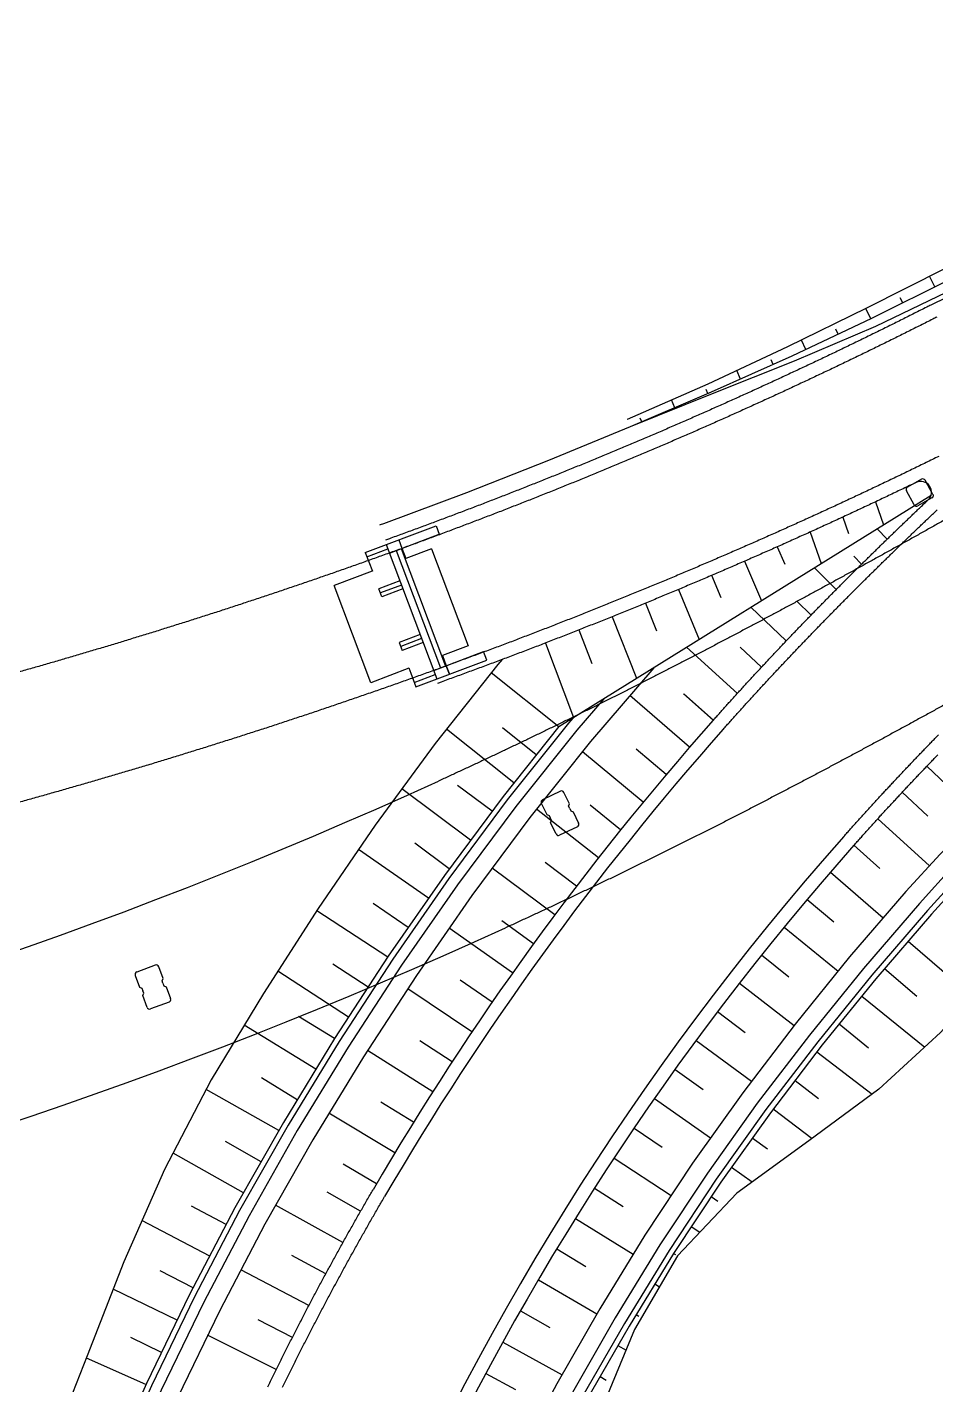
# Model space of a CAD drawing. Header units: inches. Extents: x 499362 to 502582, y 2542122 to 2545349.
# Drawn here: x 501139.1 to 501189.8, y 2543655.2 to 2543730.9 of the extents above; entities that cross this region are included whole.
import ezdxf

# ---------------------------------------------------------------- set-up
doc = ezdxf.new("R2010")
doc.units = ezdxf.units.IN
doc.header["$MEASUREMENT"] = 0
doc.layers.add('0-段落划分', color=2, linetype='Continuous')
doc.layers.add('桥-立柱', color=5, linetype='Continuous')

# ---------------------------------------------------------------- blocks, each defined once
blk = doc.blocks.new('A$C035667EC')
at = {"layer": '桥-立柱', "color": 1, "linetype": 'Continuous'}
for p, q in [((501188.946, 2543705.692), (501188.162, 2543705.251)), ((501189.591, 2543704.85), (501189.15, 2543705.635)), ((501188.545, 2543704.262), (501188.104, 2543705.047)), ((501189.534, 2543704.646), (501188.75, 2543704.205)), ((501157.921, 2543701.603), (501161.869, 2543703.093)), ((501159.267, 2543701.577), (501162.046, 2543702.626)), ((501161.869, 2543703.093), (501162.046, 2543702.626)), ((501158.009, 2543701.369), (501159.179, 2543701.811)), ((501159.09, 2543702.045), (501161.915, 2543694.56)), ((501159.641, 2543701.718), (501162.113, 2543695.169)), ((501159.792, 2543702.31), (501159.969, 2543701.842)), ((501159.922, 2543701.824), (501162.393, 2543695.275)), ((501159.967, 2543701.845), (501160.18, 2543701.28)), ((501161.607, 2543701.819), (501160.18, 2543701.28)), ((501161.607, 2543701.819), (501163.655, 2543696.392)), ((501157.921, 2543701.603), (501158.316, 2543700.556)), ((501158.309, 2543700.574), (501156.181, 2543699.771)), ((501158.229, 2543694.345), (501156.181, 2543699.771)), ((501159.852, 2543700.027), (501158.682, 2543699.585)), ((501158.853, 2543699.133), (501158.682, 2543699.585)), ((501159.94, 2543699.793), (501158.771, 2543699.351)), ((501160.022, 2543699.575), (501158.853, 2543699.133)), ((501160.983, 2543697.03), (501159.813, 2543696.589)), ((501159.813, 2543696.589), (501159.984, 2543696.137)), ((501161.065, 2543696.812), (501159.896, 2543696.371)), ((501161.153, 2543696.578), (501159.984, 2543696.137)), ((501161.738, 2543695.028), (501164.517, 2543696.076)), ((501163.655, 2543696.392), (501162.228, 2543695.854)), ((501162.228, 2543695.854), (501162.44, 2543695.293)), ((501164.694, 2543695.609), (501164.517, 2543696.076)), ((501160.357, 2543695.148), (501158.229, 2543694.345)), ((501160.35, 2543695.167), (501160.463, 2543694.867)), ((501160.745, 2543694.119), (501164.694, 2543695.609)), ((501162.44, 2543695.293), (501162.617, 2543694.825)), ((501162.617, 2543694.825), (501162.44, 2543695.293)), ((501160.463, 2543694.867), (501160.745, 2543694.119)), ((501160.657, 2543694.353), (501161.827, 2543694.794)), ((501168.803, 2543688.295), (501167.811, 2543687.819)), ((501169.306, 2543687.593), (501169.003, 2543688.224)), ((501167.741, 2543687.619), (501168.043, 2543686.988)), ((501169.259, 2543687.46), (501169.306, 2543687.593)), ((501169.324, 2543687.325), (501169.259, 2543687.46)), ((501169.324, 2543687.325), (501169.388, 2543687.189)), ((501168.043, 2543686.988), (501168.177, 2543686.941)), ((501168.177, 2543686.941), (501168.242, 2543686.806)), ((501168.306, 2543686.67), (501168.242, 2543686.806)), ((501168.26, 2543686.537), (501168.306, 2543686.67)), ((501169.388, 2543687.189), (501169.522, 2543687.143)), ((501169.522, 2543687.143), (501169.825, 2543686.511)), ((501168.562, 2543685.906), (501168.26, 2543686.537)), ((501169.754, 2543686.311), (501168.762, 2543685.836)), ((501146.207, 2543678.593), (501145.176, 2543678.209)), ((501146.644, 2543677.849), (501146.4, 2543678.505)), ((501145.088, 2543678.016), (501145.332, 2543677.36)), ((501146.585, 2543677.72), (501146.644, 2543677.849)), ((501146.637, 2543677.579), (501146.585, 2543677.72)), ((501146.637, 2543677.579), (501146.69, 2543677.439)), ((501145.332, 2543677.36), (501145.46, 2543677.301)), ((501145.46, 2543677.301), (501145.513, 2543677.161)), ((501145.506, 2543676.892), (501145.565, 2543677.02)), ((501145.75, 2543676.236), (501145.506, 2543676.892)), ((501145.565, 2543677.02), (501145.513, 2543677.161)), ((501146.69, 2543677.439), (501146.818, 2543677.38)), ((501146.818, 2543677.38), (501147.062, 2543676.724)), ((501146.974, 2543676.531), (501145.943, 2543676.147))]:
    blk.add_line(p, q, dxfattribs=at)
for centre, start, end in [((501189.02, 2543705.561), 29.33965, 119.33965), ((501188.235, 2543705.12), 119.33965, 209.33965), ((501189.461, 2543704.777), 299.33965, 29.33965), ((501188.676, 2543704.336), 209.33965, 299.33965), ((501168.868, 2543688.16), 25.62803, 115.62803), ((501167.876, 2543687.684), 115.62803, 205.62803), ((501168.698, 2543685.971), 205.62803, 295.62803), ((501169.689, 2543686.447), 295.62803, 25.62803), ((501146.259, 2543678.452), 20.41602, 110.41602), ((501145.228, 2543678.069), 110.41602, 200.41602), ((501146.922, 2543676.672), 290.41602, 20.41602), ((501145.891, 2543676.288), 200.41602, 290.41602)]:
    blk.add_arc(centre, 0.15, start, end, dxfattribs=at)
blk = doc.blocks.new('A$C3A006F90')
at = {"layer": '0-段落划分', "color": 2, "linetype": 'Continuous'}
for p, q in [((501189.697, 2543716.423), (501189.401, 2543717.015)), ((501187.908, 2543715.529), (501187.763, 2543715.819)), ((501186.118, 2543714.636), (501185.848, 2543715.209)), ((501184.309, 2543713.783), (501184.18, 2543714.057)), ((501182.5, 2543712.93), (501182.253, 2543713.453)), ((501180.682, 2543712.098), (501180.57, 2543712.348)), ((501178.856, 2543711.281), (501178.644, 2543711.754)), ((501175.191, 2543709.679), (501175.005, 2543710.112)), ((501177.029, 2543710.468), (501176.933, 2543710.692)), ((501173.353, 2543708.89), (501173.264, 2543709.099)), ((501168.726, 2543691.897), (501189.482, 2543704.798)), ((501186.378, 2543704.43), (501186.829, 2543703.149)), ((501184.557, 2543703.58), (501184.879, 2543702.666)), ((501182.731, 2543702.743), (501183.35, 2543700.987)), ((501187.037, 2543702.354), (501186.478, 2543702.931)), ((501180.902, 2543701.922), (501181.326, 2543700.964)), ((501179.072, 2543701.116), (501180.022, 2543698.918)), ((501185.608, 2543700.955), (501185.169, 2543701.4)), ((501177.227, 2543700.344), (501177.756, 2543699.091)), ((501184.192, 2543699.542), (501182.974, 2543700.753)), ((501175.393, 2543699.544), (501176.545, 2543696.757)), ((501173.546, 2543698.778), (501174.17, 2543697.245)), ((501182.79, 2543698.116), (501181.999, 2543698.885)), ((501171.693, 2543698.024), (501173.058, 2543694.589)), ((501181.403, 2543696.674), (501179.431, 2543698.551)), ((501169.834, 2543697.284), (501170.56, 2543695.418)), ((501167.971, 2543696.557), (501169.546, 2543692.406)), ((501178.678, 2543693.747), (501175.842, 2543696.32)), ((501180.032, 2543695.218), (501178.838, 2543696.329)), ((501168.711, 2543691.878), (501164.944, 2543694.892)), ((501176.012, 2543690.744), (501172.688, 2543693.623)), ((501177.33, 2543692.248), (501175.678, 2543693.715)), ((501177.341, 2543692.259), (501175.691, 2543693.73)), ((501166.213, 2543688.755), (501162.455, 2543691.76)), ((501167.462, 2543690.317), (501165.581, 2543691.821)), ((501173.43, 2543687.689), (501170.032, 2543690.49)), ((501174.712, 2543689.224), (501173.031, 2543690.645)), ((501189.247, 2543689.685), (501192.095, 2543686.969)), ((501163.798, 2543685.567), (501159.956, 2543688.425)), ((501164.992, 2543687.171), (501163.066, 2543688.604)), ((501187.874, 2543688.231), (501189.304, 2543686.896)), ((501172.167, 2543686.138), (501170.458, 2543687.512)), ((501170.924, 2543684.572), (501167.466, 2543687.283)), ((501186.518, 2543686.761), (501189.393, 2543684.137)), ((501162.604, 2543683.962), (501160.688, 2543685.387)), ((501185.18, 2543685.274), (501186.628, 2543683.984)), ((501185.182, 2543685.277), (501186.633, 2543683.989)), ((501161.452, 2543682.328), (501157.541, 2543685.041)), ((501169.699, 2543682.99), (501167.962, 2543684.319)), ((501168.494, 2543681.394), (501164.999, 2543684)), ((501183.864, 2543683.772), (501186.811, 2543681.223)), ((501160.312, 2543680.684), (501158.362, 2543682.037)), ((501182.566, 2543682.251), (501184.053, 2543680.999)), ((501159.173, 2543679.04), (501155.21, 2543681.622)), ((501166.143, 2543678.158), (501162.607, 2543680.662)), ((501167.309, 2543679.783), (501165.543, 2543681.066)), ((501181.288, 2543680.713), (501184.292, 2543678.248)), ((501188.199, 2543679.924), (501191.82, 2543676.809)), ((501180.03, 2543679.158), (501181.547, 2543677.946)), ((501156.99, 2543675.688), (501153.039, 2543678.262)), ((501158.081, 2543677.364), (501156.103, 2543678.653)), ((501186.894, 2543678.408), (501188.684, 2543676.868)), ((501164.997, 2543676.519), (501163.217, 2543677.747)), ((501178.792, 2543677.587), (501181.839, 2543675.217)), ((501163.872, 2543674.866), (501160.288, 2543677.273)), ((501185.618, 2543676.869), (501189.134, 2543674.018)), ((501177.575, 2543676), (501179.116, 2543674.834)), ((501155.17, 2543672.79), (501151.163, 2543675.239)), ((501156.213, 2543674.497), (501154.204, 2543675.724)), ((501184.358, 2543675.315), (501186, 2543673.985)), ((501161.681, 2543671.519), (501158.048, 2543673.834)), ((501162.766, 2543673.199), (501160.967, 2543674.377)), ((501176.378, 2543674.398), (501179.473, 2543672.118)), ((501183.11, 2543673.753), (501186.194, 2543671.398)), ((501154.128, 2543671.083), (501152.129, 2543672.304)), ((501175.203, 2543672.779), (501176.761, 2543671.663)), ((501153.099, 2543669.368), (501149.052, 2543671.663)), ((501181.896, 2543672.163), (501183.207, 2543671.162)), ((501160.617, 2543669.826), (501158.792, 2543670.957)), ((501174.049, 2543671.146), (501177.184, 2543668.961)), ((501159.573, 2543668.12), (501155.897, 2543670.337)), ((501180.683, 2543670.573), (501182.842, 2543668.924)), ((501172.916, 2543669.498), (501174.486, 2543668.434)), ((501152.113, 2543667.628), (501150.119, 2543668.758)), ((501179.512, 2543668.952), (501180.361, 2543668.345)), ((501151.127, 2543665.888), (501147.201, 2543668.114)), ((501171.805, 2543667.835), (501174.979, 2543665.743)), ((501158.551, 2543666.401), (501156.693, 2543667.49)), ((501178.349, 2543667.325), (501179.502, 2543666.5)), ((501170.716, 2543666.157), (501172.309, 2543665.137)), ((501157.66, 2543664.864), (501155.797, 2543665.927)), ((501177.214, 2543665.679), (501177.595, 2543665.426)), ((501150.17, 2543664.132), (501148.222, 2543665.154)), ((501156.677, 2543663.123), (501152.921, 2543665.203)), ((501149.241, 2543662.361), (501145.466, 2543664.341)), ((501169.648, 2543664.466), (501172.863, 2543662.467)), ((501176.109, 2543664.011), (501176.582, 2543663.698)), ((501155.716, 2543661.369), (501153.828, 2543662.395)), ((501168.603, 2543662.761), (501170.224, 2543661.782)), ((501175.12, 2543662.517), (501175.228, 2543662.451)), ((501154.775, 2543659.604), (501150.988, 2543661.603)), ((501148.313, 2543660.59), (501146.486, 2543661.548)), ((501167.581, 2543661.042), (501170.835, 2543659.135)), ((501147.429, 2543658.796), (501143.863, 2543660.521)), ((501174.076, 2543660.812), (501174.332, 2543660.654)), ((501166.58, 2543659.31), (501168.223, 2543658.376)), ((501153.855, 2543657.828), (501151.945, 2543658.807)), ((501173.032, 2543659.106), (501173.18, 2543659.015)), ((501146.558, 2543656.995), (501144.847, 2543657.823)), ((501152.956, 2543656.042), (501149.127, 2543657.946)), ((501165.603, 2543657.566), (501168.896, 2543655.748)), ((501172.019, 2543657.381), (501172.473, 2543657.121)), ((501145.689, 2543655.194), (501142.366, 2543656.673)), ((501164.648, 2543655.808), (501166.305, 2543654.922)), ((501171.025, 2543655.645), (501171.365, 2543655.451))]:
    blk.add_line(p, q, dxfattribs=at)
at = {"layer": '0-段落划分', "color": 2, "linetype": 'Continuous', "flags": 128}
for points in [[(501216.382, 2543731.258), (501212.26, 2543728.544), (501208.03, 2543726.001), (501203.692, 2543723.646), (501199.292, 2543721.415), (501194.917, 2543719.157), (501194.917, 2543719.157), (501194.917, 2543719.157), (501190.568, 2543716.859), (501186.167, 2543714.659), (501181.716, 2543712.56), (501177.222, 2543710.551), (501172.698, 2543708.608), (501172.698, 2543708.608), (501172.698, 2543708.608), (501168.145, 2543706.729), (501163.559, 2543704.932), (501158.939, 2543703.213), (501158.752, 2543703.146), (501158.752, 2543703.146), (501158.724, 2543703.136)], [(501220.843, 2543733.501), (501216.72, 2543730.762), (501216.72, 2543730.762), (501216.72, 2543730.762), (501212.587, 2543728.041), (501208.348, 2543725.491), (501203.999, 2543723.13), (501199.588, 2543720.894), (501195.203, 2543718.63), (501195.203, 2543718.63), (501195.203, 2543718.63), (501190.836, 2543716.34), (501186.384, 2543714.217), (501181.849, 2543712.275), (501177.266, 2543710.452), (501172.698, 2543708.608), (501172.698, 2543708.608)], [(501215.884, 2543731.991), (501211.78, 2543729.282), (501207.582, 2543726.721), (501203.29, 2543724.321), (501198.94, 2543722.035), (501194.596, 2543719.75), (501194.596, 2543719.75), (501194.596, 2543719.75), (501190.262, 2543717.452), (501185.887, 2543715.228), (501181.475, 2543713.074), (501177.023, 2543710.998), (501172.523, 2543709.022), (501172.523, 2543709.022)], [(501165.551, 2543695.634), (501165.322, 2543695.366), (501161.812, 2543690.95), (501158.473, 2543686.405), (501155.293, 2543681.75), (501152.235, 2543677.017), (501152.235, 2543677.017)], [(501174.026, 2543695.182), (501170.493, 2543691.066), (501167.104, 2543686.83), (501163.867, 2543682.478), (501160.777, 2543678.023), (501157.817, 2543673.48), (501157.817, 2543673.48)], [(501200.34, 2543695.026), (501196.807, 2543691.672), (501193.348, 2543688.265), (501189.986, 2543684.787), (501188.083, 2543682.701)], [(501201.021, 2543694.295), (501197.503, 2543690.956), (501194.063, 2543687.567), (501190.721, 2543684.11), (501188.83, 2543682.038)], [(501201.021, 2543694.295), (501197.503, 2543690.956), (501194.063, 2543687.567), (501190.721, 2543684.11), (501188.83, 2543682.038)], [(501171.221, 2543693.447), (501169.725, 2543691.704), (501166.316, 2543687.444), (501163.059, 2543683.066), (501159.95, 2543678.584), (501156.974, 2543674.015), (501156.974, 2543674.015)], [(501171.221, 2543693.447), (501169.725, 2543691.704), (501166.316, 2543687.444), (501163.059, 2543683.066), (501159.95, 2543678.584), (501156.974, 2543674.015), (501156.974, 2543674.015)], [(501201.43, 2543693.856), (501197.922, 2543690.526), (501194.493, 2543687.148), (501191.163, 2543683.704), (501189.279, 2543681.64)], [(501201.43, 2543693.856), (501197.922, 2543690.526), (501194.493, 2543687.148), (501191.163, 2543683.704), (501189.279, 2543681.64)], [(501201.635, 2543693.636), (501198.131, 2543690.311), (501194.708, 2543686.939), (501191.383, 2543683.5), (501189.503, 2543681.44)], [(501168.726, 2543691.897), (501165.606, 2543687.996), (501162.332, 2543683.596), (501159.206, 2543679.09), (501156.213, 2543674.497), (501156.213, 2543674.497)], [(501169.525, 2543692.394), (501169.263, 2543692.088), (501165.843, 2543687.812), (501162.574, 2543683.42), (501159.454, 2543678.922), (501156.467, 2543674.336), (501156.467, 2543674.336)], [(501169.525, 2543692.394), (501169.263, 2543692.088), (501165.843, 2543687.812), (501162.574, 2543683.42), (501159.454, 2543678.922), (501156.467, 2543674.336), (501156.467, 2543674.336)], [(501188.083, 2543682.701), (501184.94, 2543679.049), (501181.907, 2543675.305), (501178.982, 2543671.475), (501176.178, 2543667.554), (501173.516, 2543663.534), (501173.516, 2543663.534)], [(501188.83, 2543682.038), (501185.709, 2543678.41), (501182.695, 2543674.692), (501179.79, 2543670.887), (501177.004, 2543666.992), (501174.36, 2543662.999), (501174.36, 2543662.999)], [(501188.83, 2543682.038), (501185.709, 2543678.41), (501182.695, 2543674.692), (501179.79, 2543670.887), (501177.004, 2543666.992), (501174.36, 2543662.999), (501174.36, 2543662.999)], [(501189.279, 2543681.64), (501186.17, 2543678.026), (501183.168, 2543674.323), (501180.275, 2543670.533), (501177.5, 2543666.655), (501174.866, 2543662.678), (501174.866, 2543662.678)], [(501189.279, 2543681.64), (501186.17, 2543678.026), (501183.168, 2543674.323), (501180.275, 2543670.533), (501177.5, 2543666.655), (501174.866, 2543662.678), (501174.866, 2543662.678)], [(501189.503, 2543681.44), (501186.4, 2543677.835), (501183.405, 2543674.139), (501180.517, 2543670.357), (501177.748, 2543666.486), (501175.12, 2543662.517), (501175.12, 2543662.517)], [(501193.115, 2543678.234), (501190.018, 2543674.826), (501186.569, 2543671.675), (501182.665, 2543668.794), (501178.643, 2543665.878), (501175.335, 2543662.381), (501175.335, 2543662.381)], [(501152.235, 2543677.017), (501149.327, 2543672.192), (501146.723, 2543667.196), (501144.454, 2543662.04), (501142.415, 2543656.797), (501140.354, 2543651.589), (501140.354, 2543651.589)], [(501156.213, 2543674.497), (501153.355, 2543669.818), (501150.651, 2543665.049), (501148.105, 2543660.194), (501145.718, 2543655.259), (501143.489, 2543650.251), (501143.489, 2543650.251)], [(501156.467, 2543674.336), (501153.613, 2543669.666), (501150.914, 2543664.905), (501148.373, 2543660.059), (501145.99, 2543655.132), (501143.764, 2543650.133), (501143.764, 2543650.133)], [(501156.467, 2543674.336), (501153.613, 2543669.666), (501150.914, 2543664.905), (501148.373, 2543660.059), (501145.99, 2543655.132), (501143.764, 2543650.133), (501143.764, 2543650.133)], [(501156.974, 2543674.015), (501154.13, 2543669.361), (501151.44, 2543664.618), (501148.908, 2543659.788), (501146.534, 2543654.879), (501144.316, 2543649.898), (501144.316, 2543649.898)], [(501156.974, 2543674.015), (501154.13, 2543669.361), (501151.44, 2543664.618), (501148.908, 2543659.788), (501146.534, 2543654.879), (501144.316, 2543649.898), (501144.316, 2543649.898)], [(501157.817, 2543673.48), (501154.991, 2543668.854), (501152.317, 2543664.138), (501149.8, 2543659.337), (501147.44, 2543654.457), (501145.235, 2543649.506), (501145.235, 2543649.506)], [(501173.516, 2543663.534), (501170.998, 2543659.421), (501168.603, 2543655.236), (501166.33, 2543650.982), (501164.191, 2543646.659), (501162.207, 2543642.26), (501162.207, 2543642.26)], [(501174.36, 2543662.999), (501171.859, 2543658.914), (501169.48, 2543654.757), (501167.222, 2543650.532), (501165.096, 2543646.237), (501163.126, 2543641.868), (501163.126, 2543641.868)], [(501174.36, 2543662.999), (501171.859, 2543658.914), (501169.48, 2543654.757), (501167.222, 2543650.532), (501165.096, 2543646.237), (501163.126, 2543641.868), (501163.126, 2543641.868)], [(501174.866, 2543662.678), (501172.376, 2543658.609), (501170.006, 2543654.469), (501167.758, 2543650.261), (501165.64, 2543645.984), (501163.678, 2543641.632), (501163.678, 2543641.632)], [(501174.866, 2543662.678), (501172.376, 2543658.609), (501170.006, 2543654.469), (501167.758, 2543650.261), (501165.64, 2543645.984), (501163.678, 2543641.632), (501163.678, 2543641.632)], [(501175.12, 2543662.517), (501172.635, 2543658.457), (501170.27, 2543654.325), (501168.025, 2543650.126), (501165.912, 2543645.857), (501163.954, 2543641.515), (501163.954, 2543641.515)], [(501175.335, 2543662.381), (501172.948, 2543658.272), (501171.126, 2543653.857), (501169.958, 2543649.149), (501169.129, 2543644.359), (501167.886, 2543639.836), (501167.886, 2543639.836)]]:
    blk.add_lwpolyline(points, dxfattribs=at)
at = {"layer": '0-段落划分', "color": 2, "flags": 128}
blk.add_lwpolyline([(501239.548, 2543747.16), (501235.665, 2543744.053), (501231.73, 2543741.03), (501227.737, 2543738.087), (501223.687, 2543735.227), (501219.584, 2543732.449), (501215.427, 2543729.756), (501211.22, 2543727.148), (501206.963, 2543724.625), (501202.66, 2543722.19), (501198.31, 2543719.842), (501193.916, 2543717.583), (501189.474, 2543715.41)], dxfattribs=at)
for points in [[(501184.62, 2543685.773, 0.000444), (501184.805, 2543685.981, 0.000439), (501184.989, 2543686.187, 0.000436), (501185.173, 2543686.392, 0.000434), (501185.357, 2543686.597, 0.000431), (501185.542, 2543686.802, 0.000429), (501185.728, 2543687.007, 0.000427), (501185.913, 2543687.211, 0.000424), (501186.099, 2543687.415, 0.000422), (501186.286, 2543687.619, 0.000419), (501186.472, 2543687.822, 0.000417), (501186.659, 2543688.026, 0.000414), (501186.847, 2543688.228, 0.000412), (501187.034, 2543688.431, 0.00041), (501187.223, 2543688.633, 0.000407), (501187.411, 2543688.835, 0.000405), (501187.6, 2543689.036, 0.000402), (501187.789, 2543689.238, 0.0004), (501187.978, 2543689.439, 0.000397), (501188.168, 2543689.639, 0.000395), (501188.358, 2543689.84, 0.000392), (501188.548, 2543690.04, 0.00039), (501188.739, 2543690.239, 0.000388), (501188.93, 2543690.439, 0.000385), (501189.122, 2543690.638, 0.000383), (501189.313, 2543690.837, 0.00038), (501189.505, 2543691.035, 0.000378), (501189.698, 2543691.234, 0.000375), (501189.89, 2543691.432, 0.000373)], [(501185.18, 2543685.274, 0.000442), (501185.365, 2543685.482, 0.000434), (501185.548, 2543685.687, 0.000432), (501185.731, 2543685.891, 0.00043), (501185.915, 2543686.096, 0.000427), (501186.099, 2543686.3, 0.000425), (501186.283, 2543686.503, 0.000423), (501186.468, 2543686.707, 0.00042), (501186.653, 2543686.91, 0.000418), (501186.839, 2543687.112, 0.000415), (501187.024, 2543687.315, 0.000413), (501187.211, 2543687.517, 0.000411), (501187.397, 2543687.719, 0.000408), (501187.584, 2543687.92, 0.000406), (501187.771, 2543688.122, 0.000403), (501187.959, 2543688.323, 0.000401), (501188.147, 2543688.523, 0.000399), (501188.335, 2543688.724, 0.000396), (501188.524, 2543688.924, 0.000394), (501188.712, 2543689.123, 0.000392), (501188.902, 2543689.323, 0.000389), (501189.091, 2543689.522, 0.000387), (501189.281, 2543689.721, 0.000384), (501189.472, 2543689.92, 0.000382), (501189.662, 2543690.118, 0.00038), (501189.853, 2543690.316, 0.000377)], [(501190.136, 2543703.365, 0.000134), (501189.849, 2543703.203, 0.000136), (501189.563, 2543703.042, 0.000138), (501189.276, 2543702.881, 0.000139), (501188.989, 2543702.72, 0.000141), (501188.702, 2543702.56, 0.000142), (501188.416, 2543702.399, 0.000144), (501188.129, 2543702.239, 0.000145), (501187.842, 2543702.079, 0.000147), (501187.555, 2543701.919, 0.000149), (501187.268, 2543701.76, 0.00015), (501186.981, 2543701.6, 0.000152), (501186.693, 2543701.441, 0.000153), (501186.406, 2543701.282, 0.000155), (501186.119, 2543701.123, 0.000156), (501185.832, 2543700.965, 0.000158), (501185.544, 2543700.807, 0.000159), (501185.257, 2543700.648, 0.000161), (501184.969, 2543700.49, 0.000163), (501184.682, 2543700.333, 0.000164), (501184.394, 2543700.175, 0.000166), (501184.107, 2543700.018, 0.000167), (501183.819, 2543699.861, 0.000169), (501183.531, 2543699.704, 0.00017), (501183.243, 2543699.547, 0.000172), (501182.955, 2543699.391, 0.000173), (501182.667, 2543699.235, 0.000175), (501182.379, 2543699.079, 0.000176), (501182.091, 2543698.923, 0.000178), (501181.803, 2543698.768, 0.000179), (501181.515, 2543698.613, 0.000181), (501181.226, 2543698.458, 0.000183), (501180.938, 2543698.303, 0.000184), (501180.649, 2543698.149, 0.000186), (501180.361, 2543697.994, 0.000187), (501180.072, 2543697.84, 0.000189), (501179.784, 2543697.687, 0.00019), (501179.495, 2543697.533, 0.000192), (501179.206, 2543697.38, 0.000193), (501178.917, 2543697.227, 0.000195), (501178.628, 2543697.074, 0.000196), (501178.339, 2543696.922, 0.000198), (501178.05, 2543696.77, 0.000199), (501177.761, 2543696.618, 0.000201), (501177.471, 2543696.466, 0.000202), (501177.182, 2543696.315, 0.000204), (501176.893, 2543696.164, 0.000205), (501176.603, 2543696.013, 0.000207), (501176.313, 2543695.862, 0.000209), (501176.024, 2543695.712, 0.00021), (501175.734, 2543695.562, 0.000212), (501175.444, 2543695.412, 0.000213), (501175.154, 2543695.263, 0.000215), (501174.864, 2543695.113, 0.000216), (501174.574, 2543694.965, 0.000218), (501174.284, 2543694.816, 0.000219), (501173.993, 2543694.668, 0.000221), (501173.703, 2543694.52, 0.000222), (501173.412, 2543694.372, 0.000224), (501173.122, 2543694.224, 0.000225), (501172.831, 2543694.077, 0.000227), (501172.54, 2543693.931, 0.000228), (501172.25, 2543693.784, 0.00023), (501171.959, 2543693.638, 0.000231), (501171.668, 2543693.492, 0.000233), (501171.376, 2543693.346, 0.000234), (501171.085, 2543693.201, 0.000236), (501170.794, 2543693.056, 0.000237), (501170.502, 2543692.911, 0.000239), (501170.211, 2543692.767, 0.00024), (501169.919, 2543692.623, 0.000242), (501169.628, 2543692.479, 0.000243), (501169.336, 2543692.336, 0.000245), (501169.044, 2543692.192, 0.000246), (501168.752, 2543692.05, 0.000248), (501168.46, 2543691.907, 0.000249), (501168.167, 2543691.765, 0.000251), (501167.875, 2543691.623, 0.000252), (501167.583, 2543691.482, 0.000254), (501167.29, 2543691.341, 0.000255), (501166.998, 2543691.2, 0.000257), (501166.705, 2543691.059, 0.000258), (501166.412, 2543690.919, 0.00026), (501166.119, 2543690.78, 0.000261), (501165.826, 2543690.64, 0.000263), (501165.533, 2543690.501, 0.000264), (501165.24, 2543690.362, 0.000266), (501164.946, 2543690.224, 0.000267), (501164.653, 2543690.086, 0.000269), (501164.359, 2543689.948, 0.00027), (501164.065, 2543689.811, 0.000271), (501163.772, 2543689.674, 0.000273), (501163.478, 2543689.537, 0.000274), (501163.184, 2543689.401, 0.000276), (501162.89, 2543689.265, 0.000277), (501162.595, 2543689.13, 0.000279), (501162.301, 2543688.995, 0.000289), (501161.998, 2543688.856, 0.000289)], [(501189.467, 2543715.407, 0.000247), (501189.241, 2543715.292, 0.000374), (501188.898, 2543715.119, 0.000373), (501188.555, 2543714.946, 0.000373), (501188.212, 2543714.773, 0.000372), (501187.869, 2543714.602, 0.000372), (501187.525, 2543714.43, 0.000371), (501187.181, 2543714.26, 0.00037), (501186.837, 2543714.09, 0.00037), (501186.493, 2543713.92, 0.000369), (501186.148, 2543713.751, 0.000369), (501185.803, 2543713.582, 0.000368), (501185.458, 2543713.414, 0.000367), (501185.112, 2543713.246, 0.000367), (501184.767, 2543713.079, 0.000366), (501184.421, 2543712.913, 0.000366), (501184.075, 2543712.747, 0.000365), (501183.728, 2543712.581, 0.000365), (501183.381, 2543712.416, 0.000364), (501183.034, 2543712.251, 0.000363), (501182.687, 2543712.087, 0.000363), (501182.339, 2543711.924, 0.000362), (501181.992, 2543711.761, 0.000362), (501181.644, 2543711.599, 0.000361), (501181.295, 2543711.437, 0.00036), (501180.947, 2543711.275, 0.00036), (501180.598, 2543711.114, 0.000359), (501180.249, 2543710.954, 0.000359), (501179.9, 2543710.794, 0.000358), (501179.55, 2543710.634, 0.000357), (501179.201, 2543710.476, 0.000357), (501178.851, 2543710.317, 0.000356), (501178.501, 2543710.159, 0.000356), (501178.15, 2543710.002, 0.000355), (501177.799, 2543709.845, 0.000355), (501177.448, 2543709.689, 0.000354), (501177.097, 2543709.533, 0.000353), (501176.746, 2543709.378, 0.000353), (501176.394, 2543709.223, 0.000352), (501176.043, 2543709.068, 0.000352), (501175.69, 2543708.915, 0.000351), (501175.338, 2543708.761, 0.00035), (501174.986, 2543708.608, 0.00035), (501174.633, 2543708.456, 0.000349), (501174.28, 2543708.304, 0.000349), (501173.927, 2543708.153, 0.000348), (501173.573, 2543708.002, 0.000347), (501173.22, 2543707.852, 0.000347), (501172.866, 2543707.702, 0.000346), (501172.512, 2543707.553, 0.000346), (501172.157, 2543707.404, 0.000345), (501171.803, 2543707.256, 0.000345), (501171.448, 2543707.108, 0.000344), (501171.093, 2543706.961, 0.000343), (501170.738, 2543706.814, 0.000343), (501170.383, 2543706.667, 0.000342), (501170.027, 2543706.522, 0.000342), (501169.671, 2543706.376, 0.000341), (501169.315, 2543706.231, 0.00034), (501168.959, 2543706.087, 0.00034), (501168.603, 2543705.943, 0.000339), (501168.246, 2543705.8, 0.000339), (501167.889, 2543705.657, 0.000338), (501167.532, 2543705.515, 0.000337), (501167.175, 2543705.373, 0.000337), (501166.817, 2543705.231, 0.000336), (501166.46, 2543705.09, 0.000336), (501166.102, 2543704.95, 0.000335), (501165.744, 2543704.81, 0.000335), (501165.385, 2543704.671, 0.000334), (501165.027, 2543704.532, 0.000333), (501164.668, 2543704.393, 0.000333), (501164.309, 2543704.255, 0.000332), (501163.95, 2543704.118, 0.000332), (501163.591, 2543703.981, 0.000331), (501163.232, 2543703.844, 0.00033), (501162.872, 2543703.708, 0.00033), (501162.512, 2543703.573, 0.000329), (501162.152, 2543703.438, 0.000329), (501161.792, 2543703.303, 0.000328), (501161.432, 2543703.169, 0.000327), (501161.071, 2543703.035, 0.000327), (501160.71, 2543702.902, 0.000326), (501160.349, 2543702.769, 0.000326), (501159.988, 2543702.637, 0.000325), (501159.627, 2543702.506, 0.000325), (501159.266, 2543702.374, 0.000191), (501159.052, 2543702.297, 0.000191)], [(501189.806, 2543714.738, 0.000249), (501189.58, 2543714.623, 0.000376), (501189.236, 2543714.449, 0.000376), (501188.892, 2543714.276, 0.000375), (501188.548, 2543714.103, 0.000374), (501188.204, 2543713.931, 0.000374), (501187.859, 2543713.759, 0.000373), (501187.514, 2543713.588, 0.000373), (501187.169, 2543713.417, 0.000372), (501186.824, 2543713.247, 0.000371), (501186.478, 2543713.077, 0.000371), (501186.132, 2543712.908, 0.00037), (501185.786, 2543712.739, 0.00037), (501185.439, 2543712.571, 0.000369), (501185.093, 2543712.404, 0.000368), (501184.746, 2543712.237, 0.000368), (501184.398, 2543712.07, 0.000367), (501184.051, 2543711.904, 0.000367), (501183.703, 2543711.739, 0.000366), (501183.355, 2543711.574, 0.000365), (501183.007, 2543711.409, 0.000365), (501182.658, 2543711.245, 0.000364), (501182.309, 2543711.082, 0.000364), (501181.96, 2543710.919, 0.000363), (501181.611, 2543710.756, 0.000362), (501181.262, 2543710.594, 0.000362), (501180.912, 2543710.433, 0.000361), (501180.562, 2543710.272, 0.000361), (501180.212, 2543710.112, 0.00036), (501179.861, 2543709.952, 0.00036), (501179.51, 2543709.793, 0.000359), (501179.159, 2543709.634, 0.000358), (501178.808, 2543709.475, 0.000358), (501178.457, 2543709.318, 0.000357), (501178.105, 2543709.16, 0.000357), (501177.753, 2543709.003, 0.000356), (501177.401, 2543708.847, 0.000355), (501177.049, 2543708.691, 0.000355), (501176.696, 2543708.536, 0.000354), (501176.343, 2543708.381, 0.000354), (501175.99, 2543708.227, 0.000353), (501175.637, 2543708.073, 0.000352), (501175.283, 2543707.92, 0.000352), (501174.93, 2543707.767, 0.000351), (501174.576, 2543707.615, 0.000351), (501174.222, 2543707.463, 0.00035), (501173.867, 2543707.312, 0.000349), (501173.512, 2543707.161, 0.000349), (501173.158, 2543707.011, 0.000348), (501172.803, 2543706.862, 0.000348), (501172.447, 2543706.712, 0.000347), (501172.092, 2543706.564, 0.000346), (501171.736, 2543706.415, 0.000346), (501171.38, 2543706.268, 0.000345), (501171.024, 2543706.12, 0.000345), (501170.668, 2543705.974, 0.000344), (501170.311, 2543705.827, 0.000343), (501169.954, 2543705.682, 0.000343), (501169.597, 2543705.537, 0.000342), (501169.24, 2543705.392, 0.000342), (501168.883, 2543705.248, 0.000341), (501168.525, 2543705.104, 0.00034), (501168.167, 2543704.961, 0.00034), (501167.809, 2543704.818, 0.000339), (501167.451, 2543704.676, 0.000339), (501167.093, 2543704.534, 0.000338), (501166.734, 2543704.392, 0.000338), (501166.375, 2543704.252, 0.000337), (501166.016, 2543704.111, 0.000336), (501165.657, 2543703.972, 0.000336), (501165.298, 2543703.832, 0.000335), (501164.938, 2543703.693, 0.000335), (501164.578, 2543703.555, 0.000334), (501164.218, 2543703.417, 0.000333), (501163.858, 2543703.28, 0.000333), (501163.498, 2543703.143, 0.000332), (501163.137, 2543703.007, 0.000332), (501162.776, 2543702.871, 0.000331), (501162.415, 2543702.735, 0.00033), (501162.054, 2543702.6, 0.00033), (501161.693, 2543702.466, 0.000329), (501161.331, 2543702.332, 0.000329), (501160.97, 2543702.198, 0.000328), (501160.608, 2543702.065, 0.000327), (501160.246, 2543701.933, 0.000327), (501159.883, 2543701.801, 0.000326), (501159.521, 2543701.669, 0.000326), (501159.158, 2543701.538, 0.000325), (501158.796, 2543701.407, 0.000324), (501158.433, 2543701.277, 0.000324), (501158.07, 2543701.148, 0.000323), (501157.706, 2543701.018, 0.000323), (501157.343, 2543700.89, 0.000322), (501156.979, 2543700.761, 0.000321), (501156.615, 2543700.634, 0.000321), (501156.251, 2543700.506, 0.00032), (501155.887, 2543700.38, 0.00032), (501155.523, 2543700.253, 0.000319), (501155.158, 2543700.127, 0.000318), (501154.793, 2543700.002, 0.000318), (501154.429, 2543699.877, 0.000317), (501154.064, 2543699.753, 0.000317), (501153.698, 2543699.629, 0.000316), (501153.333, 2543699.505, 0.000315), (501152.967, 2543699.382, 0.000315), (501152.602, 2543699.259, 0.000314), (501152.236, 2543699.137, 0.000314), (501151.87, 2543699.016, 0.000313), (501151.504, 2543698.894, 0.000312), (501151.137, 2543698.774, 0.000312), (501150.771, 2543698.653, 0.000311), (501150.404, 2543698.533, 0.000311), (501150.038, 2543698.414, 0.00031), (501149.671, 2543698.295, 0.000309), (501149.303, 2543698.177, 0.000309), (501148.936, 2543698.059, 0.000308), (501148.569, 2543697.941, 0.000308), (501148.201, 2543697.824, 0.000307), (501147.833, 2543697.708, 0.000306), (501147.466, 2543697.592, 0.000306), (501147.098, 2543697.476, 0.000305), (501146.729, 2543697.361, 0.000305), (501146.361, 2543697.246, 0.000304), (501145.993, 2543697.132, 0.000303), (501145.624, 2543697.018, 0.000303), (501145.255, 2543696.904, 0.000302), (501144.886, 2543696.791, 0.000302), (501144.517, 2543696.679, 0.000301), (501144.148, 2543696.567, 0.0003), (501143.779, 2543696.455, 0.0003), (501143.409, 2543696.344, 0.000299), (501143.04, 2543696.233, 0.000299), (501142.67, 2543696.123, 0.000298), (501142.3, 2543696.013, 0.000298), (501141.93, 2543695.904, 0.000297), (501141.56, 2543695.795, 0.000296), (501141.189, 2543695.686, 0.000296), (501140.819, 2543695.578, 0.000295), (501140.448, 2543695.471, 0.000295), (501140.078, 2543695.364, 0.000294), (501139.707, 2543695.257, 0.000293), (501139.336, 2543695.151, 0.000293), (501138.965, 2543695.045, 0.000292), (501138.593, 2543694.939, 0.000292)], [(501190.178, 2543693.084, 0.000164), (501189.885, 2543692.923, 0.000165), (501189.593, 2543692.762, 0.000167), (501189.3, 2543692.601, 0.000169), (501189.007, 2543692.44, 0.00017), (501188.714, 2543692.28, 0.000172), (501188.421, 2543692.12, 0.000174), (501188.128, 2543691.96, 0.000175), (501187.835, 2543691.8, 0.000177), (501187.541, 2543691.64, 0.000179), (501187.248, 2543691.481, 0.00018), (501186.954, 2543691.321, 0.000182), (501186.66, 2543691.162, 0.000184), (501186.366, 2543691.004, 0.000185), (501186.072, 2543690.845, 0.000187), (501185.778, 2543690.687, 0.000189), (501185.484, 2543690.529, 0.00019), (501185.19, 2543690.371, 0.000192), (501184.895, 2543690.213, 0.000194), (501184.6, 2543690.055, 0.000195), (501184.306, 2543689.898, 0.000197), (501184.011, 2543689.741, 0.000199), (501183.716, 2543689.584, 0.0002), (501183.42, 2543689.428, 0.000202), (501183.125, 2543689.271, 0.000204), (501182.83, 2543689.115, 0.000205), (501182.534, 2543688.959, 0.000207), (501182.238, 2543688.804, 0.000209), (501181.943, 2543688.648, 0.00021), (501181.647, 2543688.493, 0.000212), (501181.351, 2543688.338, 0.000214), (501181.054, 2543688.184, 0.000215), (501180.758, 2543688.029, 0.000217), (501180.461, 2543687.875, 0.000219), (501180.165, 2543687.721, 0.00022), (501179.868, 2543687.568, 0.000222), (501179.571, 2543687.414, 0.000224), (501179.274, 2543687.261, 0.000225), (501178.977, 2543687.108, 0.000227), (501178.679, 2543686.956, 0.000229), (501178.382, 2543686.803, 0.00023), (501178.084, 2543686.651, 0.000232), (501177.786, 2543686.499, 0.000234), (501177.488, 2543686.348, 0.000235), (501177.19, 2543686.197, 0.000237), (501176.892, 2543686.046, 0.000239), (501176.594, 2543685.895, 0.00024), (501176.295, 2543685.744, 0.000242), (501175.996, 2543685.594, 0.000244), (501175.698, 2543685.445, 0.000245), (501175.399, 2543685.295, 0.000247), (501175.099, 2543685.146, 0.000249), (501174.8, 2543684.997, 0.00025), (501174.501, 2543684.848, 0.000252), (501174.201, 2543684.7, 0.000254), (501173.901, 2543684.552, 0.000255), (501173.601, 2543684.404, 0.000257), (501173.301, 2543684.256, 0.000259), (501173.001, 2543684.109, 0.00026), (501172.701, 2543683.962, 0.000262), (501172.4, 2543683.816, 0.000264), (501172.1, 2543683.669, 0.000265), (501171.799, 2543683.524, 0.000267), (501171.498, 2543683.378, 0.000269), (501171.196, 2543683.233, 0.00027), (501170.895, 2543683.088, 0.000272), (501170.594, 2543682.943, 0.000274), (501170.292, 2543682.799, 0.000275), (501169.99, 2543682.655, 0.000277), (501169.688, 2543682.511, 0.000279), (501169.386, 2543682.368, 0.00028), (501169.084, 2543682.225, 0.000282), (501168.781, 2543682.082, 0.000284), (501168.478, 2543681.94, 0.000286), (501168.176, 2543681.798, 0.000287), (501167.873, 2543681.656, 0.000289), (501167.569, 2543681.515, 0.000291), (501167.266, 2543681.374, 0.000292), (501166.963, 2543681.233, 0.000294), (501166.659, 2543681.093, 0.000296), (501166.355, 2543680.953, 0.000297), (501166.051, 2543680.813, 0.000298), (501165.748, 2543680.674, 0.000298)], [(501189.913, 2543706.965, 0.000392), (501189.557, 2543706.791, 0.000392), (501189.202, 2543706.617, 0.000391), (501188.846, 2543706.444, 0.00039), (501188.49, 2543706.271, 0.00039), (501188.134, 2543706.099, 0.000389), (501187.777, 2543705.927, 0.000388), (501187.421, 2543705.756, 0.000388), (501187.064, 2543705.586, 0.000387), (501186.707, 2543705.416, 0.000386), (501186.349, 2543705.246, 0.000386), (501185.991, 2543705.077, 0.000385), (501185.633, 2543704.909, 0.000384), (501185.275, 2543704.741, 0.000384), (501184.917, 2543704.574, 0.000383), (501184.558, 2543704.407, 0.000382), (501184.199, 2543704.241, 0.000382), (501183.84, 2543704.075, 0.000381), (501183.481, 2543703.91, 0.00038), (501183.121, 2543703.745, 0.00038), (501182.761, 2543703.581, 0.000379), (501182.401, 2543703.417, 0.000378), (501182.041, 2543703.254, 0.000378), (501181.68, 2543703.092, 0.000377), (501181.32, 2543702.93, 0.000376), (501180.959, 2543702.768, 0.000376), (501180.597, 2543702.607, 0.000375), (501180.236, 2543702.447, 0.000374), (501179.874, 2543702.287, 0.000374), (501179.513, 2543702.128, 0.000373), (501179.15, 2543701.969, 0.000372), (501178.788, 2543701.811, 0.000372), (501178.426, 2543701.653, 0.000371), (501178.063, 2543701.496, 0.00037), (501177.7, 2543701.339, 0.00037), (501177.337, 2543701.183, 0.000369), (501176.973, 2543701.027, 0.000368), (501176.61, 2543700.872, 0.000368), (501176.246, 2543700.717, 0.000367), (501175.882, 2543700.563, 0.000366), (501175.518, 2543700.41, 0.000366), (501175.153, 2543700.257, 0.000365), (501174.789, 2543700.104, 0.000364), (501174.424, 2543699.952, 0.000364), (501174.059, 2543699.8, 0.000363), (501173.694, 2543699.649, 0.000363), (501173.328, 2543699.499, 0.000362), (501172.963, 2543699.349, 0.000361), (501172.597, 2543699.2, 0.000361), (501172.231, 2543699.051, 0.00036), (501171.864, 2543698.902, 0.000359), (501171.498, 2543698.754, 0.000359), (501171.131, 2543698.607, 0.000358), (501170.765, 2543698.46, 0.000357), (501170.398, 2543698.314, 0.000357), (501170.03, 2543698.168, 0.000356), (501169.663, 2543698.023, 0.000355), (501169.295, 2543697.878, 0.000355), (501168.928, 2543697.734, 0.000354), (501168.56, 2543697.59, 0.000353), (501168.191, 2543697.446, 0.000353), (501167.823, 2543697.304, 0.000352), (501167.455, 2543697.161, 0.000351), (501167.086, 2543697.02, 0.000351), (501166.717, 2543696.878, 0.00035), (501166.348, 2543696.738, 0.000349), (501165.979, 2543696.597, 0.000349), (501165.609, 2543696.458, 0.000348), (501165.24, 2543696.318, 0.000347), (501164.87, 2543696.18, 0.000347), (501164.5, 2543696.041, 0.000346), (501164.13, 2543695.904, 0.000345), (501163.76, 2543695.766, 0.000345), (501163.389, 2543695.63, 0.000344), (501163.018, 2543695.493, 0.000343), (501162.648, 2543695.358, 0.000343), (501162.277, 2543695.222, 0.000342), (501161.905, 2543695.088, 0.000341), (501161.534, 2543694.953, 0.000341), (501161.163, 2543694.82, 0.00034), (501160.791, 2543694.686, 0.00034), (501160.419, 2543694.554, 0.000339), (501160.047, 2543694.421, 0.000338), (501159.675, 2543694.29, 0.000338), (501159.303, 2543694.158, 0.000337), (501158.93, 2543694.028, 0.000336), (501158.558, 2543693.897, 0.000336), (501158.185, 2543693.767, 0.000335), (501157.812, 2543693.638, 0.000334), (501157.439, 2543693.509, 0.000334), (501157.065, 2543693.381, 0.000333), (501156.692, 2543693.253, 0.000332), (501156.318, 2543693.126, 0.000332), (501155.945, 2543692.999, 0.000331), (501155.571, 2543692.872, 0.00033), (501155.197, 2543692.746, 0.00033), (501154.823, 2543692.621, 0.000329), (501154.448, 2543692.496, 0.000328), (501154.074, 2543692.372, 0.000328), (501153.699, 2543692.248, 0.000327), (501153.324, 2543692.124, 0.000326), (501152.95, 2543692.001, 0.000326), (501152.574, 2543691.878, 0.000325), (501152.199, 2543691.756, 0.000324), (501151.824, 2543691.635, 0.000324), (501151.448, 2543691.514, 0.000323), (501151.073, 2543691.393, 0.000322), (501150.697, 2543691.273, 0.000322), (501150.321, 2543691.153, 0.000321), (501149.945, 2543691.034, 0.000321), (501149.569, 2543690.915, 0.00032), (501149.192, 2543690.797, 0.000319), (501148.816, 2543690.679, 0.000319), (501148.439, 2543690.562, 0.000318), (501148.063, 2543690.445, 0.000317), (501147.686, 2543690.328, 0.000317), (501147.309, 2543690.212, 0.000316), (501146.932, 2543690.097, 0.000315), (501146.554, 2543689.982, 0.000315), (501146.177, 2543689.867, 0.000314), (501145.8, 2543689.753, 0.000313), (501145.422, 2543689.64, 0.000313), (501145.044, 2543689.526, 0.000312), (501144.666, 2543689.414, 0.000311), (501144.288, 2543689.301, 0.000311), (501143.91, 2543689.19, 0.00031), (501143.532, 2543689.078, 0.000309), (501143.153, 2543688.968, 0.000309), (501142.775, 2543688.857, 0.000308), (501142.396, 2543688.747, 0.000307), (501142.017, 2543688.638, 0.000307), (501141.638, 2543688.529, 0.000306), (501141.259, 2543688.42, 0.000306), (501140.88, 2543688.312, 0.000305), (501140.501, 2543688.204, 0.000304), (501140.122, 2543688.097, 0.000304), (501139.742, 2543687.99, 0.000303), (501139.363, 2543687.884, 0.000302), (501138.983, 2543687.778, 0.000302), (501138.603, 2543687.673, 0.000301)], [(501177.901, 2543691.76, 0.000471), (501178.085, 2543691.968, 0.000492), (501178.28, 2543692.186, 0.000489), (501178.475, 2543692.403, 0.000486), (501178.67, 2543692.62, 0.000483), (501178.865, 2543692.837, 0.00048), (501179.061, 2543693.053, 0.000477), (501179.257, 2543693.269, 0.000474), (501179.453, 2543693.484, 0.000471), (501179.65, 2543693.699, 0.000468), (501179.847, 2543693.914, 0.000465), (501180.044, 2543694.128, 0.000462), (501180.242, 2543694.342, 0.000459), (501180.44, 2543694.556, 0.000456), (501180.638, 2543694.769, 0.000453), (501180.837, 2543694.981, 0.00045), (501181.036, 2543695.194, 0.000447), (501181.235, 2543695.406, 0.000444), (501181.434, 2543695.617, 0.000441), (501181.634, 2543695.828, 0.000438), (501181.834, 2543696.039, 0.000435), (501182.034, 2543696.25, 0.000432), (501182.235, 2543696.46, 0.000429), (501182.436, 2543696.669, 0.000426), (501182.637, 2543696.879, 0.000423), (501182.838, 2543697.087, 0.00042), (501183.04, 2543697.296, 0.000417), (501183.242, 2543697.504, 0.000414), (501183.444, 2543697.712, 0.000411), (501183.646, 2543697.92, 0.000408), (501183.849, 2543698.127, 0.000405), (501184.052, 2543698.333, 0.000403), (501184.255, 2543698.54, 0.0004), (501184.458, 2543698.746, 0.000397), (501184.662, 2543698.951, 0.000394), (501184.866, 2543699.157, 0.000391), (501185.07, 2543699.362, 0.000388), (501185.274, 2543699.566, 0.000385), (501185.479, 2543699.771, 0.000382), (501185.684, 2543699.975, 0.000379), (501185.889, 2543700.178, 0.000376), (501186.094, 2543700.381, 0.000373), (501186.3, 2543700.584, 0.00037), (501186.506, 2543700.787, 0.000367), (501186.711, 2543700.989, 0.000365), (501186.918, 2543701.191, 0.000362), (501187.124, 2543701.392, 0.000359), (501187.331, 2543701.594, 0.000356), (501187.538, 2543701.795, 0.000353), (501187.745, 2543701.995, 0.00035), (501187.952, 2543702.195, 0.000347), (501188.159, 2543702.395, 0.000344), (501188.367, 2543702.595, 0.000341), (501188.575, 2543702.794, 0.000339), (501188.783, 2543702.993, 0.000336), (501188.991, 2543703.192, 0.000333), (501189.199, 2543703.39, 0.00033), (501189.408, 2543703.588, 0.000327), (501189.617, 2543703.786, 0.000324), (501189.826, 2543703.983, 0.000321)], [(501188.647, 2543705.514), (501188.46, 2543705.423, 0.000391), (501188.102, 2543705.251, 0.000391), (501187.745, 2543705.08, 0.00039), (501187.387, 2543704.909, 0.000389), (501187.028, 2543704.738, 0.000388), (501186.67, 2543704.568, 0.000388), (501186.311, 2543704.399, 0.000387), (501185.952, 2543704.23, 0.000386), (501185.593, 2543704.062, 0.000386), (501185.234, 2543703.894, 0.000385), (501184.874, 2543703.727, 0.000384), (501184.514, 2543703.56, 0.000384), (501184.154, 2543703.394, 0.000383), (501183.793, 2543703.228, 0.000382), (501183.433, 2543703.063, 0.000382), (501183.072, 2543702.898, 0.000381), (501182.711, 2543702.734, 0.00038), (501182.35, 2543702.571, 0.00038), (501181.988, 2543702.408, 0.000379), (501181.626, 2543702.245, 0.000378), (501181.264, 2543702.083, 0.000378), (501180.902, 2543701.922, 0.000377), (501180.54, 2543701.761, 0.000376), (501180.177, 2543701.601, 0.000376), (501179.814, 2543701.441, 0.000375), (501179.451, 2543701.282, 0.000374), (501179.088, 2543701.123, 0.000374), (501178.724, 2543700.965, 0.000373), (501178.361, 2543700.807, 0.000372), (501177.997, 2543700.65, 0.000372), (501177.633, 2543700.493, 0.000371), (501177.268, 2543700.337, 0.00037), (501176.904, 2543700.182, 0.00037), (501176.539, 2543700.027, 0.000369), (501176.174, 2543699.872, 0.000368), (501175.809, 2543699.718, 0.000368), (501175.443, 2543699.565, 0.000367), (501175.078, 2543699.412, 0.000366), (501174.712, 2543699.259, 0.000366), (501174.346, 2543699.108, 0.000365), (501173.98, 2543698.956, 0.000364), (501173.613, 2543698.805, 0.000364), (501173.247, 2543698.655, 0.000363), (501172.88, 2543698.505, 0.000362), (501172.513, 2543698.356, 0.000362), (501172.146, 2543698.207, 0.000361), (501171.778, 2543698.059, 0.00036), (501171.411, 2543697.911, 0.00036), (501171.043, 2543697.764, 0.000359), (501170.675, 2543697.617, 0.000358), (501170.307, 2543697.471, 0.000358), (501169.938, 2543697.325, 0.000357), (501169.57, 2543697.18, 0.000357), (501169.201, 2543697.035, 0.000356), (501168.832, 2543696.891, 0.000355), (501168.463, 2543696.747, 0.000355), (501168.094, 2543696.604, 0.000354), (501167.724, 2543696.462, 0.000353), (501167.355, 2543696.319, 0.000353), (501166.985, 2543696.178, 0.000352), (501166.615, 2543696.037, 0.000351), (501166.245, 2543695.896, 0.000351), (501165.874, 2543695.756, 0.00035), (501165.504, 2543695.616, 0.000349), (501165.133, 2543695.477, 0.000349), (501164.762, 2543695.339, 0.000348), (501164.391, 2543695.201, 0.000347), (501164.02, 2543695.063, 0.000347), (501163.648, 2543694.926, 0.000346), (501163.277, 2543694.789, 0.000345), (501162.905, 2543694.653, 0.000345), (501162.533, 2543694.518, 0.000344), (501162.161, 2543694.383, 0.000197), (501161.947, 2543694.305, 0.000197)], [(501177.341, 2543692.259, 0.000473), (501177.525, 2543692.467, 0.000497), (501177.721, 2543692.686, 0.000494), (501177.916, 2543692.904, 0.000491), (501178.112, 2543693.122, 0.000488), (501178.309, 2543693.34, 0.000485), (501178.505, 2543693.557, 0.000482), (501178.702, 2543693.774, 0.000478), (501178.9, 2543693.99, 0.000475), (501179.097, 2543694.206, 0.000472), (501179.295, 2543694.422, 0.000469), (501179.493, 2543694.637, 0.000466), (501179.692, 2543694.852, 0.000463), (501179.891, 2543695.066, 0.00046), (501180.09, 2543695.28, 0.000457), (501180.289, 2543695.494, 0.000454), (501180.489, 2543695.707, 0.000451), (501180.689, 2543695.92, 0.000448), (501180.889, 2543696.132, 0.000445), (501181.089, 2543696.344, 0.000442), (501181.29, 2543696.556, 0.000439), (501181.491, 2543696.767, 0.000436), (501181.693, 2543696.978, 0.000433), (501181.894, 2543697.188, 0.00043), (501182.096, 2543697.399, 0.000427), (501182.298, 2543697.608, 0.000424), (501182.501, 2543697.818, 0.000421), (501182.703, 2543698.027, 0.000418), (501182.906, 2543698.235, 0.000415), (501183.11, 2543698.444, 0.000412), (501183.313, 2543698.652, 0.000409), (501183.517, 2543698.859, 0.000406), (501183.721, 2543699.066, 0.000403), (501183.925, 2543699.273, 0.0004), (501184.129, 2543699.48, 0.000397), (501184.334, 2543699.686, 0.000394), (501184.539, 2543699.891, 0.000391), (501184.744, 2543700.097, 0.000388), (501184.949, 2543700.302, 0.000385), (501185.155, 2543700.506, 0.000382), (501185.361, 2543700.711, 0.000379), (501185.567, 2543700.915, 0.000376), (501185.773, 2543701.118, 0.000373), (501185.98, 2543701.322, 0.00037), (501186.186, 2543701.525, 0.000367), (501186.393, 2543701.727, 0.000364), (501186.6, 2543701.929, 0.000361), (501186.808, 2543702.131, 0.000358), (501187.015, 2543702.333, 0.000355), (501187.223, 2543702.534, 0.000353), (501187.431, 2543702.735, 0.00035), (501187.639, 2543702.936, 0.000347), (501187.847, 2543703.136, 0.000344), (501188.056, 2543703.336, 0.000341), (501188.265, 2543703.535, 0.000338), (501188.474, 2543703.735, 0.000335), (501188.683, 2543703.934, 0.000332), (501188.892, 2543704.132, 0.000329), (501189.101, 2543704.331, 0.000326), (501189.32, 2543704.537)], [(501152.481, 2543655.077, 0.000497), (501152.629, 2543655.38, 0.000498), (501152.778, 2543655.682, 0.000499), (501152.927, 2543655.984, 0.000499), (501153.077, 2543656.286, 0.0005), (501153.227, 2543656.587, 0.000501), (501153.378, 2543656.888, 0.000502), (501153.53, 2543657.189, 0.000502), (501153.682, 2543657.489, 0.000503), (501153.835, 2543657.789, 0.000504), (501153.988, 2543658.089, 0.000505), (501154.142, 2543658.389, 0.000506), (501154.297, 2543658.688, 0.000506), (501154.452, 2543658.987, 0.000507), (501154.608, 2543659.285, 0.000508), (501154.764, 2543659.584, 0.000509), (501154.921, 2543659.882, 0.00051), (501155.078, 2543660.179, 0.00051), (501155.237, 2543660.477, 0.000511), (501155.395, 2543660.774, 0.000512), (501155.555, 2543661.071, 0.000513), (501155.715, 2543661.367, 0.000513), (501155.875, 2543661.663, 0.000514), (501156.036, 2543661.959, 0.000515), (501156.198, 2543662.255, 0.000516), (501156.36, 2543662.55, 0.000517), (501156.523, 2543662.845, 0.000517), (501156.687, 2543663.139, 0.000518), (501156.851, 2543663.433, 0.000519), (501157.016, 2543663.727, 0.00052), (501157.181, 2543664.021, 0.000521), (501157.347, 2543664.314, 0.000521), (501157.513, 2543664.607, 0.000522), (501157.68, 2543664.899, 0.000523), (501157.848, 2543665.192, 0.000524), (501158.016, 2543665.484, 0.000524), (501158.185, 2543665.775, 0.00052), (501158.353, 2543666.063, 0.00052)], [(501153.302, 2543655.05, 0.000493), (501153.45, 2543655.35, 0.000494), (501153.599, 2543655.651, 0.000495), (501153.748, 2543655.951, 0.000496), (501153.898, 2543656.251, 0.000496), (501154.048, 2543656.551, 0.000497), (501154.199, 2543656.85, 0.000498), (501154.351, 2543657.149, 0.000499), (501154.503, 2543657.448, 0.0005), (501154.655, 2543657.747, 0.0005), (501154.809, 2543658.045, 0.000501), (501154.963, 2543658.343, 0.000502), (501155.117, 2543658.641, 0.000503), (501155.272, 2543658.938, 0.000503), (501155.428, 2543659.235, 0.000504), (501155.584, 2543659.532, 0.000505), (501155.741, 2543659.828, 0.000506), (501155.898, 2543660.124, 0.000507), (501156.056, 2543660.42, 0.000507), (501156.215, 2543660.715, 0.000508), (501156.374, 2543661.01, 0.000509), (501156.534, 2543661.305, 0.00051), (501156.694, 2543661.6, 0.00051), (501156.855, 2543661.894, 0.000511), (501157.017, 2543662.188, 0.000512), (501157.179, 2543662.481, 0.000513), (501157.342, 2543662.774, 0.000513), (501157.505, 2543663.067, 0.000514), (501157.669, 2543663.36, 0.000515), (501157.834, 2543663.652, 0.000516), (501157.999, 2543663.944, 0.000517), (501158.165, 2543664.236, 0.000517), (501158.331, 2543664.527, 0.000518), (501158.498, 2543664.818, 0.000519), (501158.666, 2543665.108, 0.00052), (501158.834, 2543665.398, 0.000517), (501159.002, 2543665.686)]]:
    blk.add_lwpolyline(points, format="xyb", dxfattribs=at)
at = {"layer": '0-段落划分', "color": 2}
for centre, radius, start, end in [((501188.908, 2543704.974), 0.6, 313.26658, 115.7927), ((501299.783, 2543583.53), 163.75, 138.40031, 149.73393), ((501048.962, 2543936.256), 272, 243.98042, 294.55733), ((501299.783, 2543583.53), 163, 138.40031, 149.73393), ((501299.783, 2543583.53), 154, 138.40031, 289.75385), ((501299.783, 2543583.53), 153.25, 138.40031, 205.35579), ((501048.962, 2543936.256), 281, 245.50577, 294.55733)]:
    blk.add_arc(centre, radius, start, end, dxfattribs=at)
at = {"layer": '0-段落划分', "color": 2, "linetype": 'Continuous'}
blk.add_blockref('A$C035667EC', (0, 0), dxfattribs=at)

msp = doc.modelspace()

# ---------------------------------------------------------------- block references
at = {"layer": '0-段落划分'}
msp.add_blockref('A$C3A006F90', (0, 0), dxfattribs=at)

doc.saveas('drawing.dxf')
